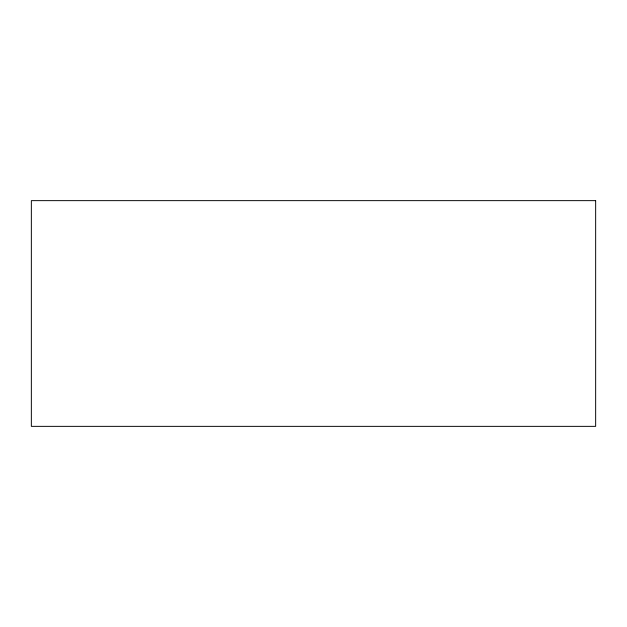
<?xml version="1.0" encoding="UTF-8"?>
<svg xmlns="http://www.w3.org/2000/svg" width="627" height="627" viewBox="0 0 627 627"><rect width="100%" height="100%" fill="white"/><g stroke="black" fill="none" stroke-linecap="round" stroke-linejoin="round"><path stroke-width="0.94" d="M595.65 200.64L31.35 200.64L31.35 426.36L595.65 426.36L595.65 200.64"/></g></svg>
